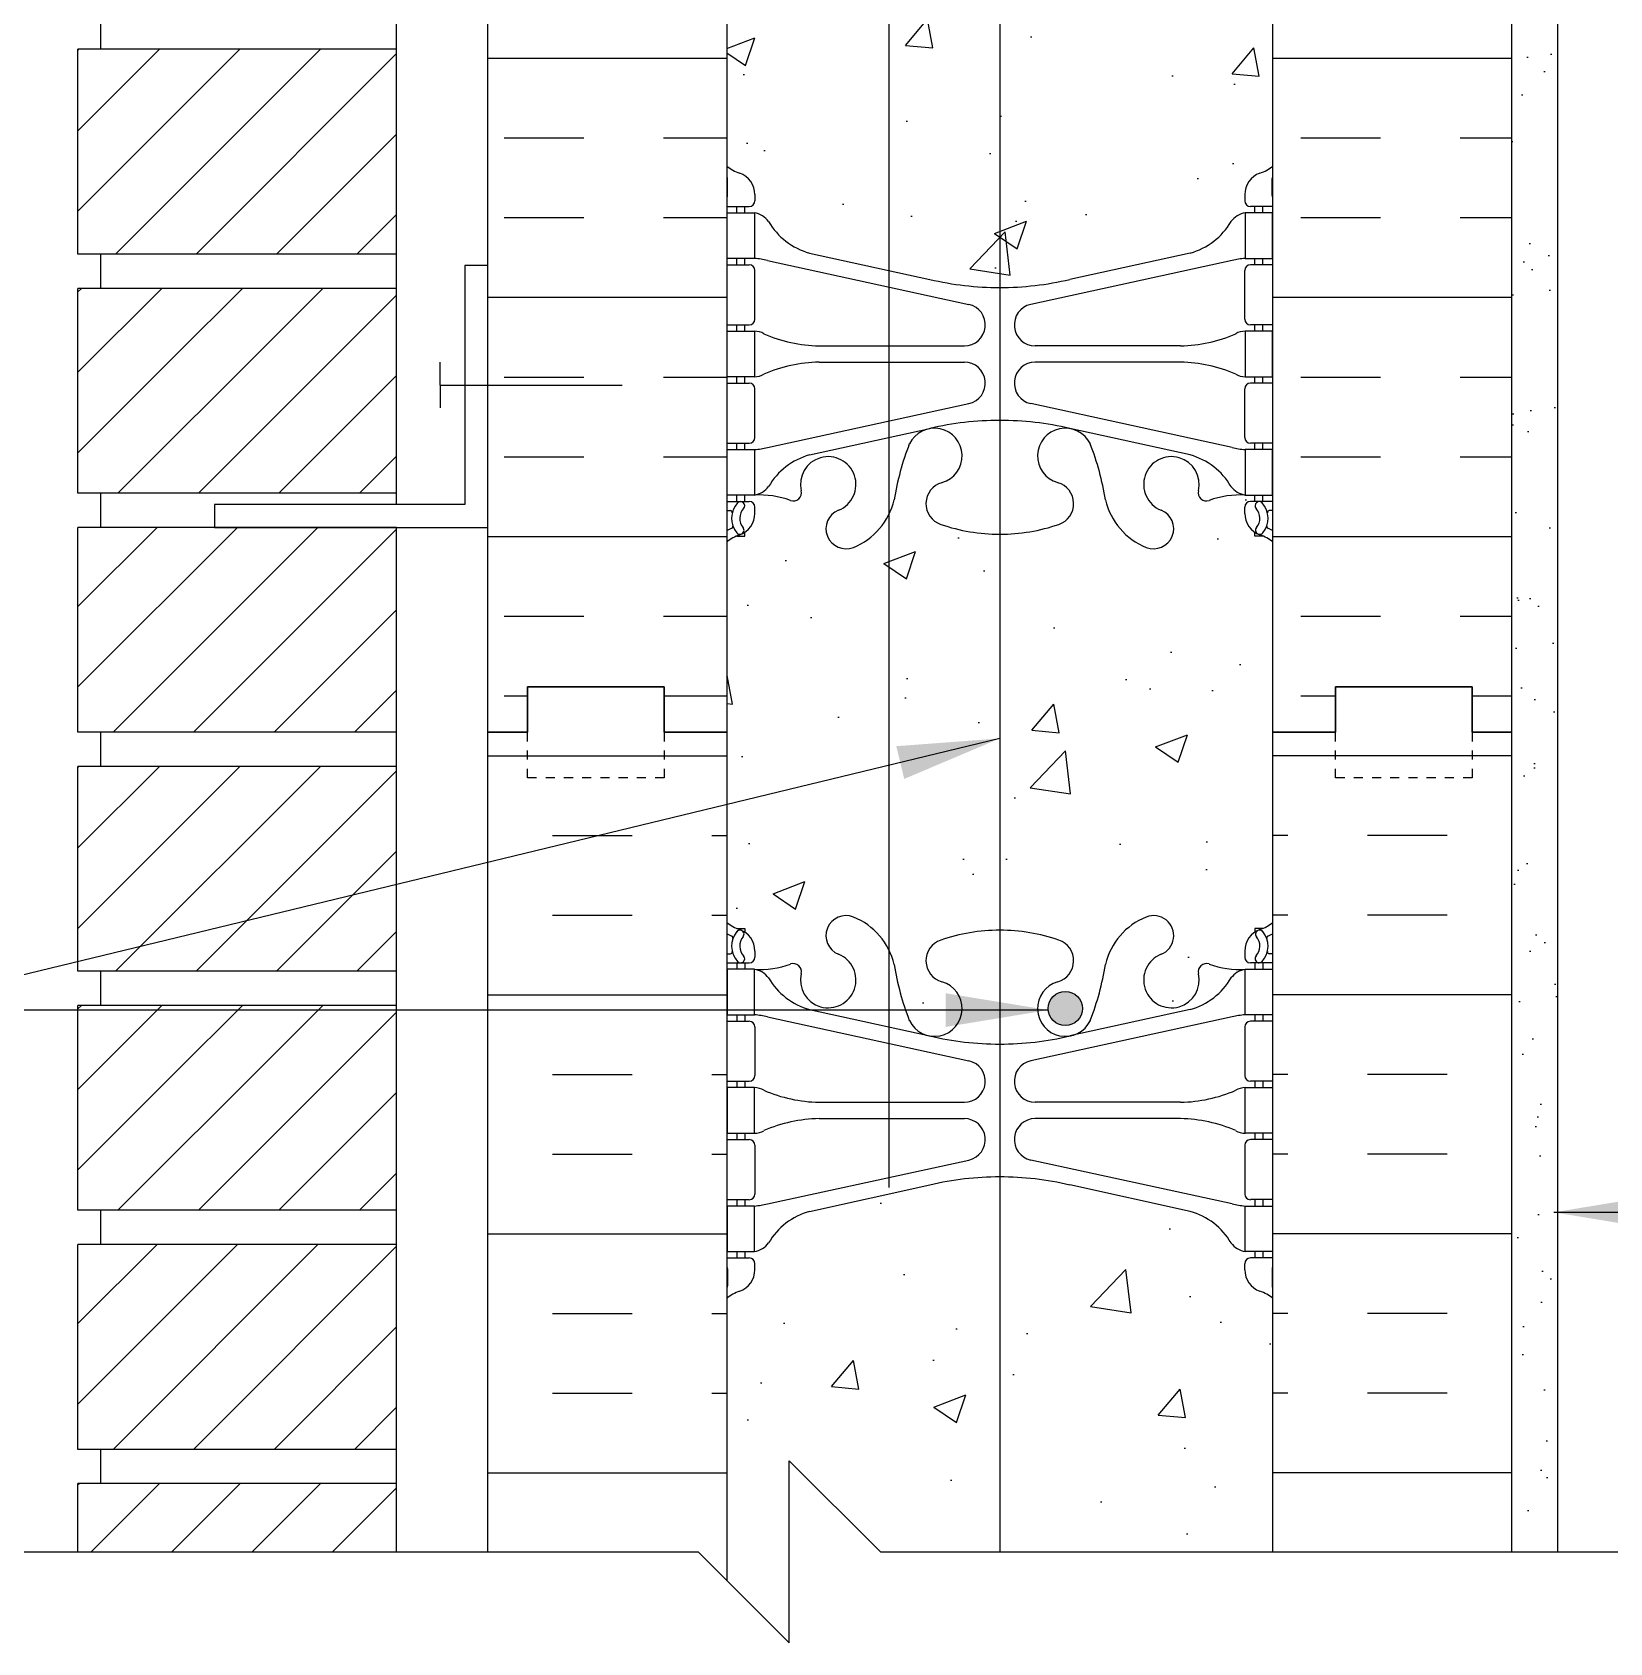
# Model space of a CAD drawing. Header units: inches. Extents: x 128.6 to 181, y 132.4 to 222.4.
# Drawn here: x 146.61 to 163.94, y 168.61 to 186.3 of the extents above; entities that cross this region are included whole.
import ezdxf

# ---------------------------------------------------------------- set-up
doc = ezdxf.new("R2010")
doc.units = ezdxf.units.IN
doc.header["$LTSCALE"] = 0.5
doc.header["$MEASUREMENT"] = 0
doc.linetypes.add('DASHED2', pattern=[0.375, 0.25, -0.125])
for name, color, linetype in [('HATCH', 12, 'Continuous'), ('line25', 2, 'Continuous'), ('LINE3', 3, 'Continuous'), ('LINE50', 5, 'Continuous'), ('LINE9', 9, 'Continuous'), ('TEXT', 4, 'Continuous'), ('Web_Edge', 9, 'Continuous')]:
    doc.layers.add(name, color=color, linetype=linetype)
doc.styles.add('DIM', font='romans.shx', dxfattribs={"width": 0.7})
doc.dimstyles.new('ext_12', dxfattribs={"dimscale": 12, "dimtxt": 0.09375, "dimasz": 0.09375, "dimexe": 0.09375, "dimexo": 0.0625, "dimgap": 0.0625, "dimtad": 1, "dimdec": 1, "dimzin": 3, "dimdsep": 46, "dimlunit": 4, "dimtxsty": 'DIM', "dimcen": 0.09, "dimdle": 0.09375, "dimclrt": 4, "dimadec": 0, "dimazin": 0, "dimtfac": 1, "dimtdec": 1, "dimtmove": 2, "dimatfit": 3, "dimfxl": 1, "dimfrac": 2, "dimtolj": 1, "dimtzin": 0, "dimarcsym": 0})
pattern_1 = [(45, (83.37875, -11.9858), (-0.4419417, 0.4419417), [])]
pattern_2 = [(45, (83.37875, -19.8608), (-0.4419417, 0.4419417), [])]

msp = doc.modelspace()

# ---------------------------------------------------------------- hatches: boundary and pattern name
at = {"layer": 'HATCH'}
h = msp.add_hatch(dxfattribs=at)
h.set_pattern_fill('AR-CONC', color=256, scale=0.5)
h.set_pattern_definition([(50, (0, 0), (3.5863, -0.31376), [0.375, -4.125]), (355, (0, 0), (-0.693757, 3.76096), [0.3, -3.3]), (100.4514, (0.299, -0.026), (2.892544, 3.4472), [0.3187, -3.50571]), (46.1842, (0, 1), (5.33621, -0.827596), [0.5625, -6.1875]), (96.6356, (0.4447, 0.931), (4.67331, 4.87059), [0.47805, -5.25857]), (351.1842, (0, 1), (4.67331, 4.87059), [0.45, -4.95]), (21, (0.5, 0.75), (2.984535, -2.013094), [0.375, -4.125]), (326, (0.5, 0.75), (1.216577, 3.62575), [0.3, -3.3]), (71.4514, (0.7487, 0.5822), (4.20111, 1.612656), [0.3187, -3.50571]), (37.5, (0, 0), (0.060799, 1.664469), [0, -3.26, 0, -3.35, 0, -3.3125]), (7.5, (0, 0), (1.315348, 1.972059), [0, -1.91, 0, -3.185, 0, -1.2625]), (327.5, (-1.115, 0), (2.669112, -0.1127744), [0, -1.25, 0, -3.9, 0, -5.175]), (317.5, (-1.615, 0), (2.91593, 0.500525), [0, -1.625, 0, -2.59, 0, -3.675])])
h.paths.add_polyline_path([(157.236, 221.373), (155.924, 221.373), (154.924, 222.373), (154.924, 220.373), (154.236, 221.061), (154.236, 220.827, 0.082415), (154.379, 220.748, -0.317837), (154.546, 220.512), (154.546, 220.445, -0.414214), (154.484, 220.382), (154.436, 220.382), (154.436, 220.312), (154.541, 220.312, -0.188973), (154.697, 220.217, 0.196323), (155.146, 219.871), (156.468, 219.581, 0.057795), (157.236, 219.492)])
h.paths.add_polyline_path([(159.931, 220.312), (160.036, 220.312), (160.036, 220.382), (159.989, 220.382, -0.414214), (159.926, 220.445), (159.926, 220.512, -0.317837), (160.093, 220.748, 0.082415), (160.236, 220.827), (160.236, 221.373), (157.236, 221.373), (157.236, 219.492, 0.057795), (158.004, 219.581), (159.326, 219.871, 0.196323), (159.775, 220.217, -0.188973)])
h.paths.add_polyline_path([(160.236, 216.698, 0.064398), (160.126, 216.763), (160.036, 216.763), (160.036, 216.805, -0.249069), (159.926, 217.012), (159.926, 217.08, -0.414214), (159.989, 217.142), (160.036, 217.142), (160.036, 217.212), (159.931, 217.212, 0.10046), (159.537, 217.155, -0.601435), (159.418, 217.26, 2.182095), (159.008, 217.047, -1), (158.844, 216.639, -0.24438), (158.396, 217.159, 0.053157), (158.23, 217.773, 1.553132), (157.872, 217.349, -0.735593), (157.885, 216.891, -0.082755), (157.236, 216.783), (157.236, 211.88, -0.082755), (157.885, 211.772, -0.735593), (157.872, 211.314, 1.422913), (158.205, 210.847, 0.10488), (158.378, 211.658, -0.325306), (158.844, 212.401, -1), (159.008, 211.992, 2.127293), (159.42, 211.767, -0.31131), (159.477, 211.898, 0.258958), (159.736, 212.364), (159.736, 213.88), (159.836, 213.88), (159.836, 213.91, -0.414214), (159.886, 213.96), (160.012, 213.96), (160.055, 214.091, -0.725737), (160.161, 214.11), (160.236, 213.88)])
h.paths.add_polyline_path([(158.142, 211.02, -1), (157.767, 211.02, -1)], flags=16)
h.paths.add_polyline_path([(157.236, 216.783, -0.082755), (156.587, 216.891, -0.735593), (156.6, 217.349, 1.553132), (156.242, 217.773, 0.053157), (156.076, 217.159, -0.057933), (156.018, 216.998), (156.018, 212.042, -0.13348), (156.094, 211.658, 0.10488), (156.267, 210.847, 1.422913), (156.6, 211.314, -0.735593), (156.587, 211.772, -0.082755), (157.236, 211.88)])
h.paths.add_polyline_path([(156.018, 207.98), (155.024, 207.515, 0.291097), (154.736, 207.062), (154.736, 205.921), (154.856, 205.721), (154.856, 205.608), (154.856, 205.496), (154.736, 205.296), (154.736, 204.155, 0.291097), (155.024, 203.702), (156.018, 203.237)])
h.paths.add_polyline_path([(157.236, 208.316, 0.109869), (156.282, 208.103), (156.018, 207.98), (156.018, 203.237), (156.282, 203.114, 0.109869), (157.236, 202.901)], flags=17)
h.paths.add_polyline_path([(159.736, 205.921), (159.736, 207.062, 0.291097), (159.448, 207.515), (158.19, 208.103, 0.093369), (157.383, 208.311, 0.016332), (157.236, 208.316), (157.236, 202.901, 0.109869), (158.19, 203.114), (159.448, 203.702, 0.291097), (159.736, 204.155), (159.736, 205.296), (159.616, 205.496), (159.616, 205.608), (159.616, 205.721)], flags=17)
h.paths.add_polyline_path([(156.018, 203.039), (155.27, 203.389, 0.549071), (154.736, 203.049), (154.736, 202.522, 0.414214), (155.361, 201.897), (156.018, 201.897)])
h.paths.add_polyline_path([(157.121, 202.271, 0.350119), (156.733, 202.76, -0.053094), (156.282, 202.915), (156.018, 203.039), (156.018, 201.897), (156.746, 201.897, 0.413582)], flags=17)
h.paths.add_polyline_path([(156.746, 201.717), (156.018, 201.717), (156.018, 201.208, -0.279696), (156.238, 201.111, -0.520567), (156.761, 201.111, -0.331228), (157.107, 201.226, 0.059293), (157.121, 201.343, 0.413582)], flags=17)
h.paths.add_polyline_path([(156.018, 201.717), (155.361, 201.717, 0.414706), (154.736, 201.091, -0.349797), (155.016, 201.111, -0.520567), (155.323, 201.111, -0.520567), (155.619, 201.111, -0.520567), (155.858, 201.111, -0.210258), (156.018, 201.208)])
h.paths.add_polyline_path([(159.111, 201.717), (157.726, 201.717, 0.413582), (157.351, 201.343, 0.075639), (157.373, 201.194, -0.331568), (157.625, 201.111, -0.520567), (158.074, 201.111, -0.520567), (158.504, 201.111, -0.520567), (158.691, 201.111, -0.520567), (159.195, 201.111, -0.520567), (159.422, 201.111, -0.365104), (159.736, 201.111, 0.405503)], flags=17)
h.paths.add_polyline_path([(159.736, 202.522), (159.736, 203.049, 0.549071), (159.202, 203.389), (158.19, 202.915, -0.053094), (157.739, 202.76, 0.350119), (157.351, 202.271, 0.413582), (157.726, 201.897), (159.111, 201.897, 0.414214)], flags=0)
h.paths.add_polyline_path([(159.111, 209.32), (157.726, 209.32, 0.117525), (157.557, 209.279, 0.282333), (157.351, 208.946, 0.350119), (157.739, 208.457, -0.053094), (158.19, 208.302), (159.202, 207.828, 0.549071), (159.736, 208.168), (159.736, 208.695, 0.414214)], flags=16)
h.paths.add_polyline_path([(159.736, 210.125), (159.736, 210.651, 0.549071), (159.202, 210.991), (158.19, 210.517, -0.053094), (157.739, 210.362, 0.350119), (157.351, 209.874, 0.413582), (157.726, 209.5), (159.111, 209.5, 0.414214)], flags=16)
h.paths.add_polyline_path([(156.733, 210.362, -0.053094), (156.282, 210.517), (156.018, 210.641), (156.018, 209.5), (156.746, 209.5, 0.085652), (156.872, 209.521, 0.316711), (157.121, 209.874, 0.350119)], flags=17)
h.paths.add_polyline_path([(156.018, 210.641), (155.27, 210.991, 0.549071), (154.736, 210.651), (154.736, 210.125, 0.414214), (155.361, 209.5), (156.018, 209.5)])
h.paths.add_polyline_path([(156.018, 209.32), (155.361, 209.32, 0.414214), (154.736, 208.695), (154.736, 208.168, 0.549071), (155.27, 207.828), (156.018, 208.178)])
h.paths.add_polyline_path([(157.121, 208.946, 0.413582), (156.746, 209.32), (156.018, 209.32), (156.018, 208.178), (156.282, 208.302, -0.053094), (156.733, 208.457, 0.350119)], flags=17)
h.paths.add_polyline_path([(160.936, 198.608), (162.936, 198.608), (163.635, 197.108), (166.635, 197.108), (167.334, 198.608), (169.334, 198.608), (170.034, 197.108), (173.034, 197.108), (173.733, 198.608), (175.733, 198.608), (176.433, 197.108), (179.433, 197.108), (179.999, 198.322), (179.999, 201.108), (159.871, 201.108), (159.736, 201.108, 0.40661), (159.111, 201.717), (159.236, 201.717, -0.414214), (159.736, 201.217), (159.736, 201.108), (159.871, 201.108), (159.871, 201.453), (159.986, 201.453), (159.986, 202.203), (159.871, 202.203), (159.871, 203.403), (159.986, 203.403), (159.986, 204.153), (159.871, 204.153), (159.871, 205.233), (159.986, 205.233), (159.986, 205.608), (159.986, 205.983), (159.871, 205.983), (159.871, 207.063), (159.986, 207.063), (159.986, 207.813), (159.871, 207.813), (159.871, 209.013), (159.986, 209.013), (159.986, 209.763), (159.871, 209.763), (159.871, 210.963), (159.986, 210.963), (159.986, 211.713), (159.871, 211.713), (159.871, 212.913), (159.986, 212.913), (159.986, 213.88), (160.012, 213.96), (159.886, 213.96, 0.414214), (159.836, 213.91), (159.836, 213.88), (159.736, 213.88), (159.736, 212.364), (159.736, 211.758, -0.291097), (159.448, 211.305), (158.19, 210.716, -0.109869), (157.236, 210.504), (157.236, 208.316, -0.016332), (157.383, 208.311, -0.093369), (158.19, 208.103), (159.448, 207.515, -0.291097), (159.736, 207.062), (159.736, 205.921), (159.736, 205.608), (159.736, 204.155, -0.291097), (159.448, 203.702), (158.19, 203.114, -0.109869), (157.236, 202.901, -0.109869), (156.282, 203.114), (156.018, 203.237), (156.018, 203.039), (156.282, 202.915, 0.067914), (156.863, 202.734, -0.366251), (157.176, 202.364), (157.176, 202.21, -0.414214), (156.864, 201.897), (156.018, 201.897), (156.018, 201.717), (156.746, 201.717, -0.414214), (157.121, 201.342), (157.121, 201.342, -0.058824), (157.107, 201.226, 0.331228), (156.761, 201.111, 0.520567), (156.238, 201.111, 0.279696), (156.018, 201.208), (156.018, 197.061), (156.461, 197.061), (156.461, 197.108), (160.236, 197.108)])
h.paths.add_polyline_path([(157.609, 201.897, -0.414214), (157.296, 202.21), (157.296, 202.364, -0.366251), (157.609, 202.734, 0.067914), (158.19, 202.915), (159.38, 203.472, -0.549071), (159.736, 203.245), (159.736, 202.397, -0.414214), (159.236, 201.897)], flags=16)
h.paths.add_polyline_path([(159.38, 207.745), (158.19, 208.302, 0.067914), (157.609, 208.483, -0.366251), (157.296, 208.853), (157.296, 209.007, -0.414214), (157.609, 209.32), (159.236, 209.32, -0.414214), (159.736, 208.82), (159.736, 207.972, -0.549071)], flags=16)
h.paths.add_polyline_path([(157.609, 209.5, -0.414214), (157.296, 209.812), (157.296, 209.967, -0.366251), (157.609, 210.336, 0.067914), (158.19, 210.517), (159.38, 211.074, -0.549071), (159.736, 210.848), (159.736, 210, -0.414214), (159.236, 209.5)], flags=16)
h.paths.add_polyline_path([(156.018, 201.208, 0.210258), (155.858, 201.111, 0.520567), (155.619, 201.111, 0.520567), (155.323, 201.111, 0.520567), (155.016, 201.111, 0.349799), (154.736, 201.091), (154.601, 201.091), (154.601, 200.253), (154.236, 200.253), (154.236, 199.503), (154.601, 199.503), (154.601, 198.303), (154.236, 198.303), (154.236, 196.987, -0.480133), (154.493, 196.987, -0.182463), (154.601, 197.061), (155.736, 197.061), (155.736, 198.27, -0.194718), (156.018, 198.966)])
h.paths.add_polyline_path([(156.018, 198.966, 0.194718), (155.736, 198.27), (155.736, 197.061), (156.018, 197.061)], flags=17)
h.paths.add_polyline_path([(156.461, 197.061), (156.018, 197.061), (154.601, 197.061), (154.601, 194.608), (156.461, 194.608)])
h.paths.add_polyline_path([(154.601, 197.061, 0.182463), (154.493, 196.987, 0.480133), (154.236, 196.987), (154.236, 196.608), (154.236, 194.519, 0.064398), (154.346, 194.454), (154.436, 194.454), (154.436, 194.412, -0.249069), (154.546, 194.205), (154.546, 194.137, -0.414214), (154.484, 194.075), (154.436, 194.075), (154.436, 194.005), (154.541, 194.005, 0.10046), (154.935, 194.062, -0.601435), (155.054, 193.957, 2.182095), (155.464, 194.17, -0.275324), (155.328, 194.349), (154.601, 194.349), (154.601, 194.608)])
h.paths.add_polyline_path([(158.396, 194.058, -0.109817), (158.537, 194.349), (157.814, 194.349, -0.009318), (157.885, 194.326, -0.735593), (157.872, 193.868, 0.955472), (158.01, 193.274), (158.03, 193.279, 0.223253), (158.23, 193.444, 0.053157)])
h.paths.add_polyline_path([(159.537, 194.062, 0.10046), (159.931, 194.005), (160.036, 194.005), (160.036, 194.075), (159.989, 194.075, -0.414214), (159.926, 194.137), (159.926, 194.205, -0.154772), (159.972, 194.349), (159.145, 194.349, -0.275324), (159.008, 194.17, 2.182095), (159.418, 193.957, -0.601435)])
h.paths.add_polyline_path([(156.587, 194.326, -0.009318), (156.658, 194.349), (156.018, 194.349), (156.018, 194.219, -0.057933), (156.076, 194.058, 0.053157), (156.242, 193.444, 0.223253), (156.442, 193.279), (156.462, 193.274, 0.955472), (156.6, 193.868, -0.735593)])
h.paths.add_polyline_path([(156.705, 193.574, -1), (156.33, 193.574, -1)], flags=16)
h.paths.add_polyline_path([(160.236, 190.39, 0.082415), (160.093, 190.469, -0.317837), (159.926, 190.705), (159.926, 190.772, -0.414214), (159.989, 190.835), (160.036, 190.835), (160.036, 190.905), (159.931, 190.905, -0.188973), (159.775, 190.999, 0.196323), (159.326, 191.346), (158.004, 191.636, 0.039111), (157.486, 191.716), (157.486, 190.556), (157.765, 190.556), (157.765, 190.33), (157.505, 190.33), (157.236, 190.33), (157.236, 183.492, 0.057795), (158.004, 183.581), (159.326, 183.871, 0.196323), (159.775, 184.217, -0.188973), (159.931, 184.312), (160.036, 184.312), (160.036, 184.382), (159.989, 184.382, -0.414214), (159.926, 184.445), (159.926, 184.512, -0.317837), (160.093, 184.748, 0.082415), (160.236, 184.827)])
h.paths.add_polyline_path([(157.236, 190.33), (156.707, 190.33), (156.707, 190.556), (156.986, 190.556), (156.986, 191.716, 0.039111), (156.468, 191.636), (156.018, 191.537), (156.018, 183.68), (156.468, 183.581, 0.057795), (157.236, 183.492)])
h.paths.add_polyline_path([(155.146, 191.346, 0.196323), (154.697, 190.999, -0.188973), (154.541, 190.905), (154.436, 190.905), (154.436, 190.835), (154.484, 190.835, -0.414214), (154.546, 190.772), (154.546, 190.705, -0.317837), (154.379, 190.469, 0.082415), (154.236, 190.39), (154.236, 184.827, 0.082415), (154.379, 184.748, -0.317837), (154.546, 184.512), (154.546, 184.445, -0.414214), (154.484, 184.382), (154.436, 184.382), (154.436, 184.312), (154.541, 184.312, -0.188973), (154.697, 184.217, 0.196323), (155.146, 183.871), (156.018, 183.68), (156.018, 191.537)])
h.paths.add_polyline_path([(160.236, 180.698, 0.064398), (160.126, 180.763), (160.036, 180.763), (160.036, 180.805, -0.249069), (159.926, 181.012), (159.926, 181.08, -0.414214), (159.989, 181.142), (160.036, 181.142), (160.036, 181.212), (159.931, 181.212, 0.10046), (159.537, 181.155, -0.601435), (159.418, 181.26, 2.182095), (159.008, 181.047, -1), (158.844, 180.639, -0.24438), (158.396, 181.159, 0.053157), (158.23, 181.773, 1.553132), (157.872, 181.349, -0.735593), (157.885, 180.891, -0.082755), (157.236, 180.783), (157.236, 176.434, -0.082755), (157.885, 176.326, -0.735593), (157.872, 175.868, 1.553132), (158.23, 175.444, 0.053157), (158.396, 176.058, -0.24438), (158.844, 176.578, -1), (159.008, 176.17, 2.182095), (159.418, 175.957, -0.601435), (159.537, 176.062, 0.10046), (159.931, 176.005), (160.036, 176.005), (160.036, 176.075), (159.989, 176.075, -0.414214), (159.926, 176.137), (159.926, 176.205, -0.249069), (160.036, 176.412), (160.036, 176.454), (160.126, 176.454, 0.064398), (160.236, 176.519), (160.236, 178.608)])
h.paths.add_polyline_path([(158.142, 175.574, -1), (157.767, 175.574, -1)], flags=16)
h.paths.add_polyline_path([(157.236, 180.783, -0.082755), (156.587, 180.891, -0.735593), (156.6, 181.349, 1.553132), (156.242, 181.773, 0.053157), (156.076, 181.159, -0.057933), (156.018, 180.998), (156.018, 176.219, -0.057933), (156.076, 176.058, 0.053157), (156.242, 175.444, 1.553132), (156.6, 175.868, -0.735593), (156.587, 176.326, -0.082755), (157.236, 176.434)])
h.paths.add_polyline_path([(156.018, 180.998, -0.183844), (155.628, 180.639, -1), (155.464, 181.047, 2.182095), (155.054, 181.26, -0.601435), (154.935, 181.155, 0.10046), (154.541, 181.212), (154.436, 181.212), (154.436, 181.142), (154.484, 181.142, -0.414214), (154.546, 181.08), (154.546, 181.012, -0.249069), (154.436, 180.805), (154.436, 180.763), (154.346, 180.763, 0.064398), (154.236, 180.698), (154.236, 178.608), (154.236, 176.519, 0.064398), (154.346, 176.454), (154.436, 176.454), (154.436, 176.412, -0.249069), (154.546, 176.205), (154.546, 176.137, -0.414214), (154.484, 176.075), (154.436, 176.075), (154.436, 176.005), (154.541, 176.005, 0.10046), (154.935, 176.062, -0.601435), (155.054, 175.957, 2.182095), (155.464, 176.17, -1), (155.628, 176.578, -0.183844), (156.018, 176.219)])
h.paths.add_polyline_path([(160.236, 172.39, 0.082415), (160.093, 172.469, -0.317837), (159.926, 172.705), (159.926, 172.772, -0.414214), (159.989, 172.835), (160.036, 172.835), (160.036, 172.905), (159.931, 172.905, -0.188973), (159.775, 172.999, 0.196323), (159.326, 173.346), (158.004, 173.636, 0.057795), (157.236, 173.725), (157.236, 169.608), (160.236, 169.608)])
h.paths.add_polyline_path([(157.236, 173.725, 0.057795), (156.468, 173.636), (155.146, 173.346, 0.196323), (154.697, 172.999, -0.188973), (154.541, 172.905), (154.436, 172.905), (154.436, 172.835), (154.484, 172.835, -0.414214), (154.546, 172.772), (154.546, 172.705, -0.317837), (154.379, 172.469, 0.082415), (154.236, 172.39), (154.236, 169.297), (154.924, 168.608), (154.924, 170.608), (155.924, 169.608), (157.236, 169.608)])
h.paths.add_polyline_path([(156.018, 216.998, -0.183844), (155.628, 216.639, -1), (155.464, 217.047, 2.182095), (155.054, 217.26, -0.601435), (154.935, 217.155, 0.10046), (154.541, 217.212), (154.436, 217.212), (154.436, 217.142), (154.484, 217.142, -0.414214), (154.546, 217.08), (154.546, 217.012, -0.249069), (154.436, 216.805), (154.436, 216.763), (154.346, 216.763, 0.064398), (154.236, 216.698), (154.236, 214.608), (154.236, 213.88), (154.311, 214.11, -0.6), (154.411, 214.11), (154.46, 213.96), (154.586, 213.96, -0.414214), (154.636, 213.91), (154.636, 213.88), (154.736, 213.88), (154.736, 212.364, 0.258958), (154.995, 211.898, -0.31131), (155.052, 211.767, 2.127293), (155.464, 211.992, -1), (155.628, 212.401, -0.183844), (156.018, 212.042)])
h = msp.add_hatch(dxfattribs=at)
h.set_pattern_fill('INSUL', color=256, scale=7, style=0)
h.set_pattern_definition([(0, (162.2918, 186.0077), (0, 2.625), []), (0, (162.2918, 186.8827), (0, 2.625), [0.875, -0.875]), (0, (162.2918, 187.7577), (0, 2.625), [0.875, -0.875])])
h.paths.add_polyline_path([(162.861, 195.358), (160.236, 195.358), (160.236, 190.697, -0.268005), (160.226, 190.715), (160.226, 190.529), (160.226, 190.529, 0.267556), (160.236, 190.511), (160.236, 184.671, -0.268005), (160.226, 184.688), (160.226, 184.502), (160.226, 184.502, 0.267096), (160.236, 184.485), (160.236, 178.608), (160.924, 178.608), (160.924, 179.108), (162.424, 179.108), (162.424, 178.608), (162.861, 178.608)])
h.paths.add_polyline_path([(151.611, 178.608), (152.049, 178.608), (152.049, 179.108), (153.549, 179.108), (153.549, 178.608), (154.236, 178.608), (154.236, 196.608), (153.549, 196.608), (153.549, 197.108), (152.049, 197.108), (152.049, 196.608), (151.611, 196.608)])
h = msp.add_hatch(dxfattribs=at)
h.set_pattern_fill('AR-SAND', color=256, scale=0.5, style=0)
h.set_pattern_definition([(37.5, (87.1546, 68.5808), (-0.0314967, 0.963412), [0, -0.76, 0, -0.85, 0, -0.8125]), (7.5, (87.1546, 68.5808), (0.884888, 1.411073), [0, -0.41, 0, -0.685, 0, -0.2625]), (327.5, (86.5396, 68.5808), (1.557071, 0.0028295), [0, -0.25, 0, -0.9, 0, -1.175]), (317.5, (86.5396, 68.5808), (1.503063, 0.438838), [0, -0.125, 0, -0.59, 0, -0.675])])
h.paths.add_polyline_path([(163.361, 197.108), (162.861, 197.108), (162.861, 178.608), (162.861, 169.608), (163.361, 169.608)])
h = msp.add_hatch(dxfattribs=at)
h.set_pattern_fill('ANSI31', color=256, scale=5, style=0)
h.set_pattern_definition(pattern_1)
h.paths.add_polyline_path([(150.611, 183.858), (150.611, 186.108), (147.111, 186.108), (147.111, 183.858)])
h = msp.add_hatch(dxfattribs=at)
h.set_pattern_fill('ANSI31', color=256, scale=5, style=0)
h.set_pattern_definition(pattern_1)
h.paths.add_polyline_path([(150.611, 183.199), (150.611, 183.483), (147.111, 183.483), (147.111, 182.551)])
h = msp.add_hatch(dxfattribs=at)
h.set_pattern_fill('ANSI31', color=256, scale=5, style=0)
h.set_pattern_definition(pattern_1)
h.paths.add_polyline_path([(150.611, 181.233), (150.611, 183.199), (147.111, 182.551), (147.111, 181.233)])
h = msp.add_hatch(dxfattribs=at)
h.set_pattern_fill('ANSI31', color=256, scale=5, style=0)
h.set_pattern_definition(pattern_2)
h.paths.add_polyline_path([(150.611, 180.858), (147.111, 180.858), (147.111, 178.608), (150.611, 178.608)])
h = msp.add_hatch(dxfattribs=at)
h.set_pattern_fill('ANSI31', color=256, scale=5, style=0)
h.set_pattern_definition(pattern_2)
h.paths.add_polyline_path([(150.611, 175.983), (150.611, 178.233), (147.111, 178.233), (147.111, 175.983)])
h = msp.add_hatch(dxfattribs=at)
h.set_pattern_fill('ANSI31', color=256, scale=5, style=0)
h.set_pattern_definition(pattern_2)
h.paths.add_polyline_path([(150.611, 175.324), (150.611, 175.608), (147.111, 175.608), (147.111, 174.676)])
h = msp.add_hatch(dxfattribs=at)
h.set_pattern_fill('ANSI31', color=256, scale=5, style=0)
h.set_pattern_definition(pattern_2)
h.paths.add_polyline_path([(150.611, 173.358), (150.611, 175.324), (147.111, 174.676), (147.111, 173.358)])
h = msp.add_hatch(dxfattribs=at)
h.set_pattern_fill('ANSI31', color=256, scale=5, style=0)
h.set_pattern_definition([(45, (83.37875, -27.7358), (-0.4419417, 0.4419417), [])])
h.paths.add_polyline_path([(150.611, 172.983), (147.111, 172.983), (147.111, 170.733), (150.611, 170.733)])
at = {"layer": 'LINE3'}
msp.add_hatch(color=256, dxfattribs=at).paths.add_polyline_path([(158.142, 175.574, 1), (157.767, 175.574, 1)])

# ---------------------------------------------------------------- linework, layer by layer
at = {"layer": 'HATCH'}
for p, q in [((151.611, 178.349), (154.236, 178.349)), ((162.861, 178.349), (160.236, 178.349)), ((152.324, 177.474), (153.199, 177.474)), ((154.074, 177.474), (154.236, 177.474)), ((160.398, 177.474), (160.236, 177.474)), ((162.148, 177.474), (161.273, 177.474)), ((152.324, 176.599), (153.199, 176.599)), ((154.074, 176.599), (154.236, 176.599)), ((160.398, 176.599), (160.236, 176.599)), ((162.148, 176.599), (161.273, 176.599)), ((151.611, 175.724), (154.236, 175.724)), ((162.861, 175.724), (160.236, 175.724)), ((152.324, 174.849), (153.199, 174.849)), ((154.074, 174.849), (154.236, 174.849)), ((160.398, 174.849), (160.236, 174.849)), ((162.148, 174.849), (161.273, 174.849)), ((152.324, 173.974), (153.199, 173.974)), ((154.074, 173.974), (154.236, 173.974)), ((160.398, 173.974), (160.236, 173.974)), ((162.148, 173.974), (161.273, 173.974)), ((151.611, 173.099), (154.236, 173.099)), ((162.861, 173.099), (160.236, 173.099)), ((152.324, 172.224), (153.199, 172.224)), ((154.074, 172.224), (154.236, 172.224)), ((160.398, 172.224), (160.236, 172.224)), ((162.148, 172.224), (161.273, 172.224)), ((152.324, 171.349), (153.199, 171.349)), ((154.074, 171.349), (154.236, 171.349)), ((160.398, 171.349), (160.236, 171.349)), ((162.148, 171.349), (161.273, 171.349)), ((147.111, 170.347), (147.123, 170.358)), ((147.257, 169.608), (148.007, 170.358)), ((148.141, 169.608), (148.891, 170.358)), ((149.024, 169.608), (149.774, 170.358)), ((151.611, 170.474), (154.236, 170.474)), ((162.861, 170.474), (160.236, 170.474)), ((149.908, 169.608), (150.611, 170.311))]:
    msp.add_line(p, q, dxfattribs=at)
at = {"layer": 'line25'}
for p, q in [((154.236, 196.608), (154.236, 178.608)), ((160.236, 178.608), (160.236, 196.608)), ((150.611, 181.108), (150.611, 193.983)), ((147.361, 186.108), (147.361, 186.483)), ((147.111, 183.858), (147.111, 186.108)), ((150.611, 186.108), (147.111, 186.108)), ((150.611, 183.858), (147.111, 183.858)), ((147.361, 183.483), (147.361, 183.858)), ((150.611, 183.483), (147.111, 183.483)), ((147.111, 181.233), (147.111, 183.483)), ((150.611, 181.233), (147.111, 181.233)), ((147.361, 180.858), (147.361, 181.233)), ((147.111, 178.608), (147.111, 180.858)), ((150.611, 180.858), (147.111, 180.858)), ((150.611, 169.608), (150.611, 180.858)), ((150.611, 178.608), (147.111, 178.608)), ((147.361, 178.233), (147.361, 178.608)), ((154.236, 178.608), (154.236, 169.297)), ((160.236, 169.608), (160.236, 178.608)), ((147.111, 175.983), (147.111, 178.233)), ((150.611, 178.233), (147.111, 178.233)), ((150.611, 175.983), (147.111, 175.983)), ((147.361, 175.608), (147.361, 175.983)), ((150.611, 175.608), (147.111, 175.608)), ((147.111, 173.358), (147.111, 175.608)), ((150.611, 173.358), (147.111, 173.358)), ((147.361, 172.983), (147.361, 173.358)), ((147.111, 170.733), (147.111, 172.983)), ((150.611, 172.983), (147.111, 172.983)), ((150.611, 170.733), (147.111, 170.733)), ((147.361, 170.358), (147.361, 170.733)), ((147.111, 169.608), (147.111, 170.358)), ((150.611, 170.358), (147.111, 170.358))]:
    msp.add_line(p, q, dxfattribs=at)
at = {"layer": 'LINE3'}
for p, q in [((156.018, 194.349), (156.018, 173.608)), ((157.236, 190.33), (157.236, 169.608))]:
    msp.add_line(p, q, dxfattribs=at)
msp.add_circle((157.955, 175.574), 0.188, dxfattribs=at)
at = {"layer": 'LINE50'}
for p, q in [((151.611, 178.608), (151.611, 196.608)), ((162.861, 178.608), (162.861, 196.608)), ((151.611, 169.608), (151.611, 178.608)), ((162.861, 169.608), (162.861, 178.608))]:
    msp.add_line(p, q, dxfattribs=at)
for points in [[(154.236, 178.608), (153.549, 178.608), (153.549, 179.108), (152.049, 179.108), (152.049, 178.608), (151.611, 178.608)], [(151.611, 178.608), (152.049, 178.608), (152.049, 179.108), (153.549, 179.108), (153.549, 178.608), (154.236, 178.608)], [(160.236, 178.608), (160.924, 178.608), (160.924, 179.108), (162.424, 179.108), (162.424, 178.608), (162.861, 178.608)], [(162.861, 178.608), (162.424, 178.608), (162.424, 179.108), (160.924, 179.108), (160.924, 178.608), (160.236, 178.608)]]:
    msp.add_lwpolyline(points, dxfattribs=at)
at = {"layer": 'LINE9'}
for p, q in [((163.361, 197.108), (163.361, 169.608)), ((151.361, 183.733), (151.361, 181.108)), ((151.611, 183.733), (151.361, 183.733)), ((151.089, 182.421), (151.089, 182.671)), ((151.089, 182.421), (151.089, 182.171)), ((151.089, 182.421), (153.089, 182.421)), ((151.361, 181.108), (148.611, 181.108)), ((148.611, 181.108), (148.611, 180.858)), ((148.611, 180.858), (151.611, 180.858))]:
    msp.add_line(p, q, dxfattribs=at)
at = {"layer": 'LINE9', "linetype": 'DASHED2', "ltscale": 0.15}
for points in [[(153.549, 178.608), (153.549, 178.608), (153.549, 178.108), (152.049, 178.108), (152.049, 178.608), (152.049, 178.608)], [(162.424, 178.608), (162.424, 178.608), (162.424, 178.108), (160.924, 178.108), (160.924, 178.608), (160.924, 178.608)]]:
    msp.add_lwpolyline(points, dxfattribs=at)
at = {"layer": 'LINE9'}
msp.add_lwpolyline([(144.767, 169.608), (153.924, 169.608), (154.924, 168.608), (154.924, 170.608), (155.924, 169.608), (164.83, 169.608)], dxfattribs=at)
at = {"layer": 'Web_Edge'}
for p, q in [((154.246, 184.502), (154.246, 184.688)), ((160.226, 184.502), (160.226, 184.688)), ((154.546, 184.512), (154.546, 184.445)), ((159.926, 184.512), (159.926, 184.445)), ((154.236, 184.382), (154.484, 184.382)), ((154.346, 184.312), (154.346, 184.382)), ((154.436, 184.312), (154.436, 184.382)), ((160.236, 184.382), (159.989, 184.382)), ((160.036, 184.312), (160.036, 184.382)), ((160.126, 184.312), (160.126, 184.382)), ((154.346, 183.742), (154.346, 183.812)), ((154.436, 183.742), (154.436, 183.812)), ((154.685, 183.789), (156.896, 183.307)), ((155.146, 183.871), (156.468, 183.581)), ((159.787, 183.789), (157.576, 183.307)), ((159.326, 183.871), (158.004, 183.581)), ((160.036, 183.742), (160.036, 183.812)), ((160.126, 183.742), (160.126, 183.812)), ((154.236, 183.742), (154.484, 183.742)), ((154.546, 183.145), (154.546, 183.68)), ((159.926, 183.145), (159.926, 183.68)), ((160.236, 183.742), (159.989, 183.742)), ((154.236, 183.082), (154.484, 183.082)), ((154.346, 183.012), (154.346, 183.082)), ((154.436, 183.012), (154.436, 183.082)), ((160.236, 183.082), (159.989, 183.082)), ((160.036, 183.012), (160.036, 183.082)), ((160.126, 183.012), (160.126, 183.082)), ((155.251, 182.852), (156.847, 182.852)), ((159.221, 182.852), (157.625, 182.852)), ((155.251, 182.672), (156.847, 182.672)), ((159.221, 182.672), (157.625, 182.672)), ((154.236, 182.442), (154.484, 182.442)), ((154.346, 182.442), (154.346, 182.512)), ((154.436, 182.442), (154.436, 182.512)), ((154.546, 181.845), (154.546, 182.38)), ((159.926, 181.845), (159.926, 182.38)), ((160.236, 182.442), (159.989, 182.442)), ((160.036, 182.442), (160.036, 182.512)), ((160.126, 182.442), (160.126, 182.512)), ((154.685, 181.736), (156.896, 182.218)), ((159.787, 181.736), (157.576, 182.218)), ((155.146, 181.653), (156.468, 181.944)), ((159.326, 181.653), (158.004, 181.944)), ((154.236, 181.782), (154.484, 181.782)), ((154.346, 181.712), (154.346, 181.782)), ((154.436, 181.712), (154.436, 181.782)), ((160.236, 181.782), (159.989, 181.782)), ((160.036, 181.712), (160.036, 181.782)), ((160.126, 181.712), (160.126, 181.782)), ((154.236, 181.142), (154.484, 181.142)), ((154.346, 181.142), (154.346, 181.212)), ((154.436, 181.142), (154.436, 181.212)), ((160.236, 181.142), (159.989, 181.142)), ((160.036, 181.142), (160.036, 181.212)), ((160.126, 181.142), (160.126, 181.212)), ((154.236, 181.042), (154.278, 181.042)), ((154.546, 181.012), (154.546, 181.08)), ((159.926, 181.012), (159.926, 181.08)), ((160.236, 181.042), (160.194, 181.042)), ((154.436, 180.763), (154.436, 180.805)), ((160.036, 180.763), (160.036, 180.805)), ((154.346, 180.763), (154.436, 180.763)), ((160.126, 180.763), (160.036, 180.763)), ((154.346, 176.454), (154.436, 176.454)), ((154.436, 176.454), (154.436, 176.412)), ((160.126, 176.454), (160.036, 176.454)), ((160.036, 176.454), (160.036, 176.412)), ((154.236, 176.175), (154.278, 176.175)), ((154.546, 176.205), (154.546, 176.137)), ((159.926, 176.205), (159.926, 176.137)), ((160.236, 176.175), (160.194, 176.175)), ((154.236, 176.075), (154.484, 176.075)), ((154.346, 176.075), (154.346, 176.005)), ((154.436, 176.075), (154.436, 176.005)), ((160.236, 176.075), (159.989, 176.075)), ((160.036, 176.075), (160.036, 176.005)), ((160.126, 176.075), (160.126, 176.005)), ((154.346, 175.505), (154.346, 175.435)), ((154.436, 175.505), (154.436, 175.435)), ((154.685, 175.481), (156.896, 174.999)), ((155.146, 175.564), (156.468, 175.273)), ((159.787, 175.481), (157.576, 174.999)), ((159.326, 175.564), (158.004, 175.273)), ((160.036, 175.505), (160.036, 175.435)), ((160.126, 175.505), (160.126, 175.435)), ((154.236, 175.435), (154.484, 175.435)), ((154.546, 175.372), (154.546, 174.837)), ((159.926, 175.372), (159.926, 174.837)), ((160.236, 175.435), (159.989, 175.435)), ((154.236, 174.775), (154.484, 174.775)), ((154.346, 174.775), (154.346, 174.705)), ((154.436, 174.775), (154.436, 174.705)), ((160.236, 174.775), (159.989, 174.775)), ((160.036, 174.775), (160.036, 174.705)), ((160.126, 174.775), (160.126, 174.705)), ((155.251, 174.545), (156.847, 174.545)), ((159.221, 174.545), (157.625, 174.545)), ((155.251, 174.365), (156.847, 174.365)), ((159.221, 174.365), (157.625, 174.365)), ((154.236, 174.135), (154.484, 174.135)), ((154.346, 174.205), (154.346, 174.135)), ((154.436, 174.205), (154.436, 174.135)), ((154.546, 174.072), (154.546, 173.537)), ((159.926, 174.072), (159.926, 173.537)), ((160.236, 174.135), (159.989, 174.135)), ((160.036, 174.205), (160.036, 174.135)), ((160.126, 174.205), (160.126, 174.135)), ((154.685, 173.428), (156.896, 173.91)), ((159.787, 173.428), (157.576, 173.91)), ((155.146, 173.346), (156.468, 173.636)), ((159.326, 173.346), (158.004, 173.636)), ((154.236, 173.475), (154.484, 173.475)), ((154.346, 173.475), (154.346, 173.405)), ((154.436, 173.475), (154.436, 173.405)), ((160.236, 173.475), (159.989, 173.475)), ((160.036, 173.475), (160.036, 173.405)), ((160.126, 173.475), (160.126, 173.405)), ((154.236, 172.835), (154.484, 172.835)), ((154.346, 172.905), (154.346, 172.835)), ((154.436, 172.905), (154.436, 172.835)), ((160.236, 172.835), (159.989, 172.835)), ((160.036, 172.905), (160.036, 172.835)), ((160.126, 172.905), (160.126, 172.835)), ((154.246, 172.715), (154.246, 172.529)), ((154.546, 172.705), (154.546, 172.772)), ((159.926, 172.705), (159.926, 172.772)), ((160.226, 172.715), (160.226, 172.529))]:
    msp.add_line(p, q, dxfattribs=at)
for points in [[(154.241, 184.312), (154.541, 184.312), (154.541, 183.812), (154.241, 183.812)], [(160.231, 184.312), (159.931, 184.312), (159.931, 183.812), (160.231, 183.812)], [(154.241, 183.012), (154.541, 183.012), (154.541, 182.512), (154.241, 182.512)], [(160.231, 183.012), (159.931, 183.012), (159.931, 182.512), (160.231, 182.512)], [(154.241, 181.712), (154.541, 181.712), (154.541, 181.212), (154.241, 181.212)], [(160.231, 181.712), (159.931, 181.712), (159.931, 181.212), (160.231, 181.212)], [(154.241, 175.505), (154.541, 175.505), (154.541, 176.005), (154.241, 176.005)], [(160.231, 175.505), (159.931, 175.505), (159.931, 176.005), (160.231, 176.005)], [(154.241, 174.205), (154.541, 174.205), (154.541, 174.705), (154.241, 174.705)], [(160.231, 174.205), (159.931, 174.205), (159.931, 174.705), (160.231, 174.705)], [(154.241, 172.905), (154.541, 172.905), (154.541, 173.405), (154.241, 173.405)], [(160.231, 172.905), (159.931, 172.905), (159.931, 173.405), (160.231, 173.405)]]:
    msp.add_lwpolyline(points, close=True, dxfattribs=at)
for centre, radius, start, end in [((154.546, 185.219), 0.5, 231.6833, 250.5288), ((154.546, 185.219), 0.6, 238.8907, 238.927), ((154.226, 184.688), 0.02, 360, 58.927), ((154.296, 184.512), 0.25, 0, 70.5288), ((160.176, 184.512), 0.25, 109.4712, 180), ((159.926, 185.219), 0.5, 289.4712, 308.3167), ((160.246, 184.688), 0.02, 121.073, 180), ((159.926, 185.219), 0.6, 301.073, 301.1093), ((154.226, 184.502), 0.02, 299.988, 360), ((160.246, 184.502), 0.02, 180, 240.012), ((154.484, 184.445), 0.0625, 270, 0), ((154.498, 184.066), 0.25, 37.2777, 80.0823), ((159.974, 184.066), 0.25, 99.9177, 142.7223), ((159.989, 184.445), 0.0625, 180, 270), ((155.345, 184.594), 0.75, 210.155, 254.5838), ((159.127, 184.594), 0.75, 285.4162, 329.845), ((154.45, 182.816), 1, 76.4291, 84.7991), ((160.022, 182.816), 1, 95.2009, 103.5709), ((154.484, 183.68), 0.0625, 0, 90), ((159.989, 183.68), 0.0625, 90, 180), ((157.236, 186.848), 3.356, 256.7692, 270), ((157.236, 186.848), 3.356, 270, 283.2308), ((156.847, 183.082), 0.23, 270, 77.6055), ((157.625, 183.082), 0.23, 102.3945, 270), ((154.484, 183.145), 0.0625, 270, 0), ((159.989, 183.145), 0.0625, 180, 270), ((154.537, 182.794), 0.219, 60.4937, 88.92), ((154.537, 182.794), 0.219, 60.4937, 88.92), ((155.281, 184.452), 1.6, 246.5673, 268.9203), ((155.281, 184.452), 1.6, 246.5673, 268.9203), ((159.191, 184.452), 1.6, 271.0797, 293.4327), ((159.191, 184.452), 1.6, 271.0797, 293.4327), ((159.935, 182.794), 0.219, 91.08, 119.5063), ((159.935, 182.794), 0.219, 91.08, 119.5063), ((154.537, 182.731), 0.219, 271.08, 299.5063), ((155.281, 181.073), 1.6, 91.0797, 113.4327), ((156.847, 182.442), 0.23, 282.3945, 90), ((157.625, 182.442), 0.23, 90, 257.6055), ((159.191, 181.073), 1.6, 66.5673, 88.9203), ((159.935, 182.731), 0.219, 240.4937, 268.92), ((154.484, 182.38), 0.0625, 0, 90), ((159.989, 182.38), 0.0625, 90, 180), ((157.236, 178.677), 3.356, 90, 103.2308), ((157.236, 178.677), 3.356, 76.7692, 90), ((154.484, 181.845), 0.0625, 270, 0), ((156.518, 181.643), 0.305, 285.7253, 154.6218), ((157.955, 181.643), 0.305, 25.3782, 254.2747), ((159.989, 181.845), 0.0625, 180, 270), ((154.45, 182.708), 1, 275.2009, 283.5709), ((155.345, 180.93), 0.75, 105.4162, 149.845), ((159.039, 180.689), 3, 158.8016, 170.9727), ((155.433, 180.689), 3, 9.0273, 21.1984), ((159.127, 180.93), 0.75, 30.155, 74.5838), ((160.022, 182.708), 1, 256.4291, 264.7991), ((155.351, 181.33), 0.305, 291.8037, 193.3205), ((159.121, 181.33), 0.305, 346.6795, 248.1963), ((154.498, 181.459), 0.25, 279.9177, 322.7223), ((156.665, 181.118), 0.24, 105.7253, 251.077), ((157.807, 181.118), 0.24, 288.923, 74.2747), ((159.974, 181.459), 0.25, 217.2777, 260.0823), ((154.54, 180.958), 0.25, 137.5391, 219.8855), ((154.389, 181.096), 0.045, 317.5391, 137.5391), ((154.484, 181.08), 0.0625, 360, 90), ((154.597, 180.214), 1, 70.0933, 93.2121), ((154.967, 181.239), 0.09, 251.1349, 13.3205), ((155.351, 181.33), 0.745, 291.8037, 346.7348), ((159.121, 181.33), 0.745, 193.2652, 248.1963), ((159.505, 181.239), 0.09, 166.6795, 288.8651), ((159.875, 180.214), 1, 86.7879, 109.9067), ((159.989, 181.08), 0.0625, 90, 180), ((160.084, 181.096), 0.045, 42.4609, 222.4609), ((159.932, 180.958), 0.25, 320.1145, 42.4609), ((154.278, 181.022), 0.02, 345.8459, 90), ((154.296, 181.012), 0.25, 289.4712, 360), ((154.54, 180.958), 0.16, 137.5391, 219.9999), ((155.546, 180.843), 0.22, 111.8037, 291.8037), ((158.926, 180.843), 0.22, 248.1963, 68.1963), ((160.176, 181.012), 0.25, 180, 250.5288), ((159.932, 180.958), 0.16, 320.0001, 42.4609), ((160.194, 181.022), 0.02, 90, 194.1541), ((154.546, 180.305), 0.6, 114.9252, 121.1093), ((154.546, 180.305), 0.5, 109.4712, 128.3167), ((154.285, 180.867), 0.02, 294.9252, 19.2084), ((154.382, 180.827), 0.045, 218.552, 40.8121), ((157.236, 182.783), 2, 251.077, 270), ((157.236, 182.783), 2, 270, 288.923), ((160.09, 180.827), 0.045, 139.1879, 321.448), ((159.926, 180.305), 0.5, 51.6833, 70.5288), ((160.187, 180.867), 0.02, 160.7916, 245.0748), ((159.926, 180.305), 0.6, 58.8907, 65.0748), ((155.546, 176.374), 0.22, 68.1963, 248.1963), ((155.351, 175.887), 0.745, 13.2652, 68.1963), ((159.121, 175.887), 0.745, 111.8037, 166.7348), ((158.926, 176.374), 0.22, 291.8037, 111.8037), ((154.546, 176.912), 0.5, 231.6833, 250.5288), ((154.546, 176.912), 0.6, 238.8907, 245.0748), ((154.54, 176.259), 0.25, 140.1145, 222.4609), ((154.285, 176.35), 0.02, 340.7916, 65.0748), ((154.382, 176.39), 0.045, 319.1879, 141.448), ((154.296, 176.205), 0.25, 0, 70.5288), ((154.54, 176.259), 0.16, 140.0001, 222.4609), ((157.236, 174.434), 2, 90, 108.923), ((157.236, 174.434), 2, 71.077, 90), ((160.176, 176.205), 0.25, 109.4712, 180), ((160.09, 176.39), 0.045, 38.552, 220.8121), ((159.932, 176.259), 0.16, 317.5391, 39.9999), ((159.926, 176.912), 0.5, 289.4712, 308.3167), ((159.932, 176.259), 0.25, 317.5391, 39.8855), ((160.187, 176.35), 0.02, 114.9252, 199.2084), ((159.926, 176.912), 0.6, 294.9252, 301.1093), ((154.278, 176.195), 0.02, 270, 14.1541), ((155.351, 175.887), 0.305, 166.6795, 68.1963), ((156.665, 176.099), 0.24, 108.923, 254.2747), ((157.807, 176.099), 0.24, 285.7253, 71.077), ((159.121, 175.887), 0.305, 111.8037, 13.3205), ((160.194, 176.195), 0.02, 165.8459, 270), ((154.389, 176.121), 0.045, 222.4609, 42.4609), ((154.484, 176.137), 0.0625, 270, 0), ((154.597, 177.003), 1, 266.7879, 289.9067), ((154.498, 175.758), 0.25, 37.2777, 80.0823), ((154.967, 175.978), 0.09, 346.6795, 108.8651), ((159.039, 176.528), 3, 189.0273, 201.1984), ((155.433, 176.528), 3, 338.8016, 350.9727), ((159.505, 175.978), 0.09, 71.1349, 193.3205), ((159.875, 177.003), 1, 250.0933, 273.2121), ((159.974, 175.758), 0.25, 99.9177, 142.7223), ((159.989, 176.137), 0.0625, 180, 270), ((160.084, 176.121), 0.045, 137.5391, 317.5391), ((155.345, 176.287), 0.75, 210.155, 254.5838), ((156.518, 175.574), 0.305, 205.3782, 74.2747), ((157.955, 175.574), 0.305, 105.7253, 334.6218), ((159.127, 176.287), 0.75, 285.4162, 329.845), ((154.45, 174.509), 1, 76.4291, 84.7991), ((160.022, 174.509), 1, 95.2009, 103.5709), ((154.484, 175.372), 0.0625, 0, 90), ((159.989, 175.372), 0.0625, 90, 180), ((157.236, 178.54), 3.356, 256.7692, 270), ((157.236, 178.54), 3.356, 270, 283.2308), ((156.847, 174.775), 0.23, 270, 77.6055), ((157.625, 174.775), 0.23, 102.3945, 270), ((154.484, 174.837), 0.0625, 270, 0), ((159.989, 174.837), 0.0625, 180, 270), ((154.537, 174.486), 0.219, 60.4937, 88.92), ((155.281, 176.144), 1.6, 246.5673, 268.9203), ((159.191, 176.144), 1.6, 271.0797, 293.4327), ((159.935, 174.486), 0.219, 91.08, 119.5063), ((154.537, 174.423), 0.219, 271.08, 299.5063), ((154.537, 174.423), 0.219, 271.08, 299.5063), ((155.281, 172.765), 1.6, 91.0797, 113.4327), ((155.281, 172.765), 1.6, 91.0797, 113.4327), ((156.847, 174.135), 0.23, 282.3945, 90), ((157.625, 174.135), 0.23, 90, 257.6055), ((159.191, 172.765), 1.6, 66.5673, 88.9203), ((159.191, 172.765), 1.6, 66.5673, 88.9203), ((159.935, 174.423), 0.219, 240.4937, 268.92), ((159.935, 174.423), 0.219, 240.4937, 268.92), ((154.484, 174.072), 0.0625, 0, 90), ((159.989, 174.072), 0.0625, 90, 180), ((157.236, 170.369), 3.356, 90, 103.2308), ((157.236, 170.369), 3.356, 76.7692, 90), ((154.484, 173.537), 0.0625, 270, 0), ((159.989, 173.537), 0.0625, 180, 270), ((154.45, 174.401), 1, 275.2009, 283.5709), ((155.345, 172.623), 0.75, 105.4162, 149.845), ((159.127, 172.623), 0.75, 30.155, 74.5838), ((160.022, 174.401), 1, 256.4291, 264.7991), ((154.498, 173.151), 0.25, 279.9177, 322.7223), ((159.974, 173.151), 0.25, 217.2777, 260.0823), ((154.484, 172.772), 0.0625, 360, 90), ((159.989, 172.772), 0.0625, 90, 180), ((154.226, 172.715), 0.02, 0, 60.012), ((154.296, 172.705), 0.25, 289.4712, 360), ((160.176, 172.705), 0.25, 180, 250.5288), ((160.246, 172.715), 0.02, 119.988, 180), ((154.226, 172.529), 0.02, 301.073, 0), ((154.546, 171.998), 0.6, 121.073, 121.1093), ((154.546, 171.998), 0.5, 109.4712, 128.3167), ((159.926, 171.998), 0.5, 51.6833, 70.5288), ((160.246, 172.529), 0.02, 180, 238.927), ((159.926, 171.998), 0.6, 58.8907, 58.927)]:
    msp.add_arc(centre, radius, start, end, dxfattribs=at)

# ---------------------------------------------------------------- leaders
at = {"layer": 'TEXT'}
for points, override in [([(161.674, 195.111), (165.369, 183.998), (166.97, 183.998)], {"dimgap": 0.0625, "dimtad": 0}), ([(157.236, 178.54), (144.92, 175.557)], {"dimgap": 0.0625, "dimtad": 0}), ([(157.767, 175.557), (136.072, 175.557)], {"dimgap": 0.0625, "dimtad": 0}), ([(163.321, 173.336), (166.596, 173.336), (167.332, 173.336)], {"dimtad": 0})]:
    msp.add_leader(points, dimstyle='ext_12', override=override, dxfattribs=at)

doc.saveas('drawing.dxf')
